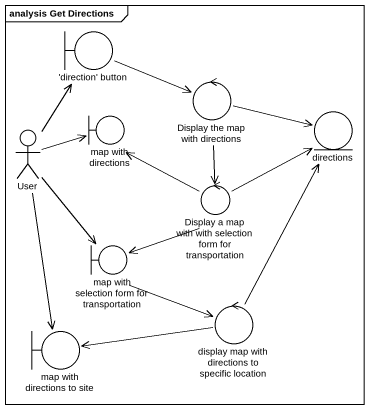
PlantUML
@startuml
mainframe analysis Get Directions
boundary "'direction' button" as direction_button
control "Display the map with directions" as Display_the_map_with
entity directions
actor User
boundary "map with directions" as map_with_directions
control "Display a map with with selection form for transportation" as Display_a_map_with_with
boundary "map with selection form for transportation" as map_with_selection_form_for
control "display map with directions to specific location" as display_map_with_directions
boundary "map with directions to site" as map_with_directions_to_site
direction_button -right-> Display_the_map_with
Display_the_map_with -right-> directions
Display_the_map_with --> Display_a_map_with_with
User -up-> direction_button
User -right-> map_with_directions
User --> map_with_selection_form_for
User --> map_with_directions_to_site
Display_a_map_with_with -up-> directions
Display_a_map_with_with -up-> map_with_directions
Display_a_map_with_with -left-> map_with_selection_form_for
map_with_selection_form_for -right-> display_map_with_directions
display_map_with_directions -up-> directions
display_map_with_directions -left-> map_with_directions_to_site
@enduml
